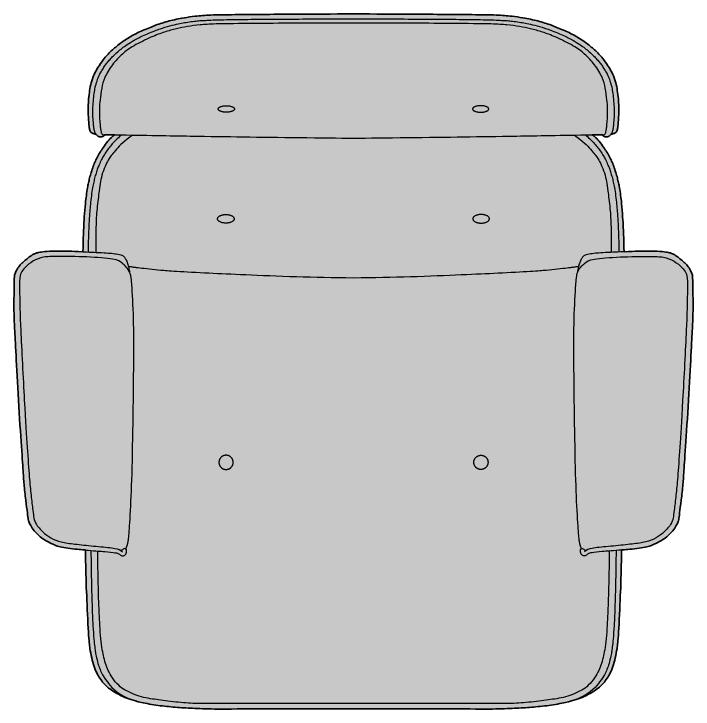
# Model space of a CAD drawing. Header units: millimetres. Extents: x 0 to 2629, y -1781 to 800.
# Drawn here: x 1594 to 2344, y -1111 to -344 of the extents above; entities that cross this region are included whole.
import ezdxf

# ---------------------------------------------------------------- set-up
doc = ezdxf.new("R2010")
doc.units = ezdxf.units.MM
doc.layers.add('Blocks', color=7, linetype='Continuous')
doc.layers.add('Blocks$Fill', color=7, linetype='Continuous', true_color=0xffffff)
doc.layers.add('Blocks$Inner', color=7, linetype='Continuous', lineweight=25, true_color=0x007f00)
doc.layers.add('Blocks$Outline', color=7, linetype='Continuous', lineweight=35, true_color=0xff3f3f)

# ---------------------------------------------------------------- blocks, each defined once
blk = doc.blocks.new('Eames Lounge Chair Top')
at = {"layer": 'Blocks$Fill', "extrusion": (0, 0, -1)}
blk.add_hatch(color=256, dxfattribs=at).paths.add_polyline_path([(295.72, 169.44), (307.53, 170.46), (312.48, 171.06), (317.43, 171.79), (319.74, 172.19), (321.82, 172.58), (323.61, 172.97), (325.15, 173.35), (325.84, 173.54), (326.49, 173.73), (327.69, 174.12), (328.81, 174.52), (329.91, 174.96), (331.05, 175.46), (332.29, 176.03), (335.14, 177.44), (336.68, 178.24), (338.22, 179.08), (339.72, 179.95), (341.19, 180.85), (341.92, 181.33), (342.65, 181.82), (343.37, 182.33), (344.1, 182.86), (344.82, 183.41), (345.55, 183.99), (346.27, 184.6), (346.99, 185.22), (347.71, 185.86), (348.41, 186.51), (349.11, 187.19), (349.79, 187.87), (350.45, 188.57), (351.1, 189.27), (351.73, 189.98), (352.34, 190.7), (352.92, 191.42), (353.47, 192.13), (354, 192.85), (354.49, 193.55), (354.95, 194.25), (355.37, 194.93), (355.77, 195.6), (356.13, 196.25), (356.47, 196.88), (356.77, 197.49), (357.32, 198.64), (357.55, 199.17), (357.77, 199.68), (357.96, 200.18), (358.14, 200.68), (358.31, 201.19), (358.46, 201.72), (358.6, 202.28), (358.73, 202.89), (358.86, 203.55), (358.98, 204.27), (359.23, 205.93), (361.52, 224.53), (363.45, 241.73), (370.4, 348.26), (374.45, 428.31), (374.6, 436.64), (374.27, 464.59), (374.17, 469.03), (374.09, 470.52), (374.04, 471.13), (373.98, 471.68), (373.94, 471.94), (373.91, 472.19), (373.86, 472.42), (373.82, 472.65), (373.76, 472.87), (373.71, 473.09), (373.65, 473.31), (373.58, 473.52), (373.51, 473.73), (373.44, 473.95), (373.27, 474.4), (373.07, 474.87), (372.85, 475.38), (372.33, 476.54), (371.7, 477.83), (371.36, 478.49), (370.99, 479.17), (370.6, 479.83), (370.19, 480.48), (369.77, 481.11), (369.34, 481.71), (368.91, 482.28), (368.47, 482.83), (368.04, 483.34), (367.61, 483.82), (366.82, 484.69), (366.12, 485.41), (365.5, 486.03), (364.93, 486.56), (364.4, 487.05), (362.25, 488.9), (360.96, 489.99), (359.25, 491.37), (358.16, 492.21), (356.95, 493.11), (355.68, 494), (355.04, 494.43), (354.41, 494.83), (353.78, 495.2), (353.17, 495.54), (352.57, 495.85), (351.98, 496.14), (351.4, 496.39), (350.83, 496.62), (350.26, 496.83), (349.69, 497.01), (349.13, 497.18), (348.56, 497.32), (347.97, 497.45), (347.35, 497.57), (346.01, 497.79), (344.45, 498.02), (340.42, 498.53), (337.9, 498.76), (335.01, 498.95), (331.76, 499.07), (321.16, 499.13), (313.34, 499.01), (298.44, 498.4), (298.06, 514.23), (297.66, 524.73), (296.94, 537.06), (295.77, 551.16), (295.24, 556.23), (294.71, 560.45), (293.47, 568.75), (292.91, 571.8), (292.36, 574.38), (291.08, 579.92), (290.3, 582.82), (289.38, 585.93), (288.29, 589.38), (287.71, 591.11), (287.12, 592.77), (286.52, 594.3), (285.93, 595.72), (284.75, 598.39), (283.54, 601.03), (282.88, 602.38), (282.16, 603.78), (281.36, 605.21), (280.49, 606.68), (278.67, 609.57), (276.84, 612.33), (273.6, 616.92), (272.33, 618.62), (271.67, 619.46), (271, 620.28), (270.33, 621.06), (269.66, 621.8), (269.32, 622.15), (268.99, 622.48), (268.31, 623.13), (265.34, 625.75), (263.54, 627.4), (274.6, 627.19), (275.13, 626.64), (275.35, 626.42), (275.46, 626.32), (275.56, 626.22), (275.66, 626.14), (275.71, 626.09), (275.77, 626.05), (275.82, 626.02), (275.87, 625.98), (275.92, 625.94), (275.97, 625.91), (276.03, 625.87), (276.08, 625.84), (276.14, 625.81), (276.2, 625.78), (276.26, 625.75), (276.32, 625.72), (276.38, 625.69), (276.44, 625.66), (276.51, 625.63), (276.58, 625.61), (276.72, 625.55), (276.87, 625.51), (277.02, 625.46), (277.18, 625.42), (277.34, 625.38), (277.51, 625.34), (277.68, 625.31), (277.85, 625.28), (278.03, 625.25), (278.2, 625.23), (278.38, 625.21), (278.55, 625.19), (278.73, 625.18), (278.9, 625.17), (279.07, 625.17), (279.24, 625.17), (279.4, 625.18), (279.56, 625.19), (279.72, 625.21), (279.88, 625.22), (280.03, 625.25), (280.18, 625.27), (280.33, 625.3), (280.48, 625.33), (280.62, 625.37), (280.76, 625.4), (280.9, 625.44), (281.18, 625.53), (281.46, 625.63), (281.59, 625.68), (281.73, 625.73), (281.8, 625.76), (281.86, 625.79), (281.93, 625.82), (282, 625.85), (282.07, 625.89), (282.14, 625.93), (282.21, 625.97), (282.28, 626.01), (282.35, 626.06), (282.42, 626.11), (282.49, 626.17), (282.57, 626.23), (282.64, 626.29), (282.72, 626.36), (282.79, 626.43), (282.87, 626.51), (282.95, 626.59), (283.03, 626.68), (283.11, 626.77), (283.19, 626.87), (283.28, 626.97), (283.36, 627.08), (283.54, 627.32), (283.73, 627.59), (283.92, 627.89), (286.11, 628.49), (286.95, 628.74), (287.32, 628.85), (287.65, 628.96), (287.95, 629.07), (288.23, 629.18), (288.48, 629.28), (288.59, 629.33), (288.7, 629.39), (288.8, 629.44), (288.9, 629.49), (289, 629.54), (289.08, 629.59), (289.17, 629.64), (289.24, 629.7), (289.32, 629.75), (289.39, 629.8), (289.45, 629.85), (289.51, 629.9), (289.57, 629.96), (289.62, 630.01), (289.67, 630.06), (289.72, 630.12), (289.76, 630.17), (289.81, 630.23), (289.85, 630.29), (289.89, 630.34), (289.97, 630.46), (290.13, 630.72), (290.46, 631.3), (290.55, 631.45), (290.62, 631.6), (290.69, 631.74), (290.73, 631.81), (290.76, 631.88), (290.79, 631.95), (290.81, 632.02), (290.84, 632.09), (290.86, 632.16), (290.88, 632.23), (290.9, 632.31), (290.92, 632.39), (290.94, 632.48), (290.99, 632.68), (291.14, 633.53), (291.47, 635.54), (291.67, 637.03), (291.88, 638.89), (292.09, 641.14), (292.28, 643.76), (292.44, 646.69), (292.55, 649.88), (292.61, 653.28), (292.6, 656.76), (292.54, 660.21), (292.4, 663.49), (292.21, 666.51), (291.96, 669.27), (291.37, 674.19), (290.73, 678.54), (290.36, 680.62), (289.93, 682.71), (289.41, 684.84), (289.12, 685.93), (288.79, 687.04), (288.44, 688.15), (288.06, 689.29), (287.64, 690.44), (287.18, 691.6), (286.68, 692.78), (286.15, 693.98), (285.58, 695.18), (284.97, 696.39), (284.34, 697.6), (283.67, 698.82), (282.98, 700.03), (282.25, 701.24), (280.75, 703.62), (279.21, 705.91), (277.69, 708.03), (276.27, 709.92), (274.97, 711.54), (273.79, 712.93), (271.61, 715.33), (269.47, 717.64), (268.37, 718.77), (267.23, 719.89), (266.05, 720.99), (262.34, 724.2), (259.81, 726.32), (258.52, 727.36), (257.19, 728.37), (255.83, 729.36), (251.57, 732.21), (247.22, 734.99), (245.71, 735.89), (244.17, 736.76), (239.38, 739.26), (236.12, 740.91), (234.42, 741.71), (232.64, 742.5), (230.76, 743.26), (225.07, 745.45), (220.06, 747.58), (218.39, 748.25), (216.64, 748.89), (214.81, 749.51), (207.19, 751.87), (203.33, 752.95), (199.4, 753.9), (191.34, 755.63), (186.6, 756.5), (180.89, 757.36), (175.21, 758.1), (170.55, 758.6), (166.46, 758.94), (162.22, 759.22), (157.31, 759.45), (0, 760.73), (-141.38, 759.78), (-157.31, 759.45), (-162.22, 759.22), (-166.46, 758.94), (-170.55, 758.6), (-175.21, 758.1), (-180.89, 757.36), (-186.6, 756.5), (-191.34, 755.63), (-199.4, 753.9), (-203.33, 752.95), (-207.19, 751.87), (-214.81, 749.51), (-216.64, 748.89), (-218.39, 748.25), (-220.06, 747.58), (-225.07, 745.45), (-230.76, 743.26), (-232.64, 742.5), (-234.42, 741.71), (-236.12, 740.91), (-242.59, 737.6), (-244.17, 736.76), (-245.71, 735.89), (-247.22, 734.99), (-251.57, 732.21), (-255.83, 729.36), (-257.19, 728.37), (-258.52, 727.36), (-259.81, 726.32), (-264.83, 722.07), (-266.05, 720.99), (-267.23, 719.89), (-268.37, 718.77), (-269.47, 717.64), (-271.61, 715.33), (-273.79, 712.93), (-274.97, 711.54), (-276.27, 709.92), (-277.69, 708.03), (-279.21, 705.91), (-280.75, 703.62), (-282.25, 701.24), (-282.98, 700.03), (-283.67, 698.82), (-284.34, 697.6), (-284.97, 696.39), (-285.58, 695.18), (-286.15, 693.98), (-286.68, 692.78), (-287.18, 691.6), (-287.64, 690.44), (-288.06, 689.29), (-288.44, 688.15), (-288.79, 687.04), (-289.12, 685.93), (-289.41, 684.84), (-289.93, 682.71), (-290.36, 680.62), (-290.73, 678.54), (-291.37, 674.19), (-291.96, 669.27), (-292.21, 666.51), (-292.4, 663.49), (-292.54, 660.21), (-292.6, 656.76), (-292.61, 653.28), (-292.55, 649.88), (-292.44, 646.69), (-292.28, 643.76), (-292.09, 641.14), (-291.88, 638.89), (-291.67, 637.03), (-291.47, 635.54), (-291.14, 633.53), (-290.99, 632.68), (-290.94, 632.48), (-290.92, 632.39), (-290.9, 632.31), (-290.88, 632.23), (-290.86, 632.16), (-290.84, 632.09), (-290.81, 632.02), (-290.79, 631.95), (-290.76, 631.88), (-290.73, 631.81), (-290.69, 631.74), (-290.62, 631.6), (-290.55, 631.45), (-290.46, 631.3), (-290.13, 630.72), (-289.97, 630.46), (-289.89, 630.34), (-289.85, 630.29), (-289.81, 630.23), (-289.76, 630.17), (-289.72, 630.12), (-289.67, 630.06), (-289.62, 630.01), (-289.57, 629.96), (-289.51, 629.9), (-289.45, 629.85), (-289.39, 629.8), (-289.32, 629.75), (-289.24, 629.7), (-289.17, 629.64), (-289.08, 629.59), (-289, 629.54), (-288.9, 629.49), (-288.8, 629.44), (-288.7, 629.39), (-288.59, 629.33), (-288.48, 629.28), (-288.23, 629.18), (-287.95, 629.07), (-287.65, 628.96), (-287.32, 628.85), (-286.95, 628.74), (-283.92, 627.89), (-283.73, 627.59), (-283.54, 627.32), (-283.36, 627.08), (-283.28, 626.97), (-283.19, 626.87), (-283.11, 626.77), (-283.03, 626.68), (-282.95, 626.59), (-282.87, 626.51), (-282.79, 626.43), (-282.72, 626.36), (-282.64, 626.29), (-282.57, 626.23), (-282.49, 626.17), (-282.42, 626.11), (-282.35, 626.06), (-282.28, 626.01), (-282.21, 625.97), (-282.14, 625.93), (-282.07, 625.89), (-282, 625.85), (-281.93, 625.82), (-281.86, 625.79), (-281.8, 625.76), (-281.73, 625.73), (-281.59, 625.68), (-281.46, 625.63), (-281.18, 625.53), (-280.9, 625.44), (-280.76, 625.4), (-280.62, 625.37), (-280.48, 625.33), (-280.33, 625.3), (-280.18, 625.27), (-280.03, 625.25), (-279.88, 625.22), (-279.72, 625.21), (-279.56, 625.19), (-279.4, 625.18), (-279.24, 625.17), (-279.07, 625.17), (-278.9, 625.17), (-278.73, 625.18), (-278.55, 625.19), (-278.38, 625.21), (-278.2, 625.23), (-278.03, 625.25), (-277.85, 625.28), (-277.68, 625.31), (-277.51, 625.34), (-277.34, 625.38), (-277.18, 625.42), (-277.02, 625.46), (-276.87, 625.51), (-276.72, 625.55), (-276.58, 625.61), (-276.51, 625.63), (-276.44, 625.66), (-276.38, 625.69), (-276.32, 625.72), (-276.26, 625.75), (-276.2, 625.78), (-276.14, 625.81), (-276.08, 625.84), (-276.03, 625.87), (-275.97, 625.91), (-275.92, 625.94), (-275.87, 625.98), (-275.82, 626.02), (-275.77, 626.05), (-275.71, 626.09), (-275.66, 626.14), (-275.56, 626.22), (-275.46, 626.32), (-275.35, 626.42), (-275.13, 626.64), (-274.6, 627.19), (-263.54, 627.4), (-265.34, 625.75), (-268.31, 623.13), (-268.99, 622.48), (-269.32, 622.15), (-269.66, 621.8), (-270.33, 621.06), (-271, 620.28), (-271.67, 619.46), (-272.33, 618.62), (-273.6, 616.92), (-276.84, 612.33), (-278.67, 609.57), (-280.49, 606.68), (-281.36, 605.21), (-282.16, 603.78), (-282.88, 602.38), (-283.54, 601.03), (-284.75, 598.39), (-285.93, 595.72), (-286.52, 594.3), (-287.12, 592.77), (-287.71, 591.11), (-288.29, 589.38), (-289.38, 585.93), (-290.3, 582.82), (-291.08, 579.92), (-292.36, 574.38), (-292.91, 571.8), (-293.47, 568.75), (-294.71, 560.45), (-295.24, 556.23), (-295.77, 551.16), (-296.94, 537.06), (-297.66, 524.73), (-298.44, 498.4), (-313.34, 499.01), (-321.16, 499.13), (-331.76, 499.07), (-335.01, 498.95), (-337.9, 498.76), (-340.42, 498.53), (-344.45, 498.02), (-346.01, 497.79), (-347.35, 497.57), (-347.97, 497.45), (-348.56, 497.32), (-349.13, 497.18), (-349.69, 497.01), (-350.26, 496.83), (-350.83, 496.62), (-351.4, 496.39), (-351.98, 496.14), (-352.57, 495.85), (-353.17, 495.54), (-353.78, 495.2), (-354.41, 494.83), (-355.04, 494.43), (-355.68, 494), (-356.95, 493.11), (-358.16, 492.21), (-359.25, 491.37), (-360.96, 489.99), (-362.25, 488.9), (-364.4, 487.05), (-364.93, 486.56), (-365.5, 486.03), (-366.12, 485.41), (-366.82, 484.69), (-367.61, 483.82), (-368.04, 483.34), (-368.47, 482.83), (-368.91, 482.28), (-369.34, 481.71), (-369.77, 481.11), (-370.19, 480.48), (-370.6, 479.83), (-370.99, 479.17), (-371.36, 478.49), (-371.7, 477.83), (-372.33, 476.54), (-372.85, 475.38), (-373.07, 474.87), (-373.27, 474.4), (-373.44, 473.95), (-373.51, 473.73), (-373.58, 473.52), (-373.65, 473.31), (-373.71, 473.09), (-373.76, 472.87), (-373.82, 472.65), (-373.86, 472.42), (-373.91, 472.19), (-373.94, 471.94), (-373.98, 471.68), (-374.04, 471.13), (-374.09, 470.52), (-374.17, 469.03), (-374.51, 450.36), (-374.6, 436.64), (-374.45, 428.31), (-370.4, 348.26), (-363.45, 241.73), (-359.79, 210.41), (-359.23, 205.93), (-358.98, 204.27), (-358.86, 203.55), (-358.73, 202.89), (-358.6, 202.28), (-358.46, 201.72), (-358.31, 201.19), (-358.14, 200.68), (-357.96, 200.18), (-357.77, 199.68), (-357.55, 199.17), (-357.32, 198.64), (-356.77, 197.49), (-356.47, 196.88), (-356.13, 196.25), (-355.77, 195.6), (-355.37, 194.93), (-354.95, 194.25), (-354.49, 193.55), (-354, 192.85), (-353.47, 192.13), (-352.92, 191.42), (-352.34, 190.7), (-351.73, 189.98), (-351.1, 189.27), (-350.45, 188.57), (-349.79, 187.87), (-349.11, 187.19), (-348.41, 186.51), (-347.71, 185.86), (-346.99, 185.22), (-346.27, 184.6), (-345.55, 183.99), (-344.82, 183.41), (-344.1, 182.86), (-343.37, 182.33), (-342.65, 181.82), (-341.92, 181.33), (-341.19, 180.85), (-339.72, 179.95), (-338.22, 179.08), (-336.68, 178.24), (-335.14, 177.44), (-332.29, 176.03), (-331.05, 175.46), (-329.91, 174.96), (-328.81, 174.52), (-327.69, 174.12), (-326.49, 173.73), (-325.84, 173.54), (-325.15, 173.35), (-323.61, 172.97), (-321.82, 172.58), (-319.74, 172.19), (-317.43, 171.79), (-312.48, 171.06), (-307.53, 170.46), (-295.72, 169.44), (-294.36, 118.98), (-291.97, 72.28), (-291.56, 67.33), (-291.16, 63.66), (-290.76, 60.72), (-290.32, 58.02), (-289.86, 55.43), (-289.35, 52.92), (-288.8, 50.45), (-288.19, 47.98), (-287.54, 45.53), (-286.84, 43.14), (-286.1, 40.83), (-285.33, 38.63), (-284.93, 37.58), (-284.52, 36.55), (-284.1, 35.56), (-283.67, 34.59), (-283.22, 33.65), (-282.76, 32.74), (-282.29, 31.86), (-281.8, 31), (-281.3, 30.17), (-280.8, 29.37), (-279.8, 27.83), (-277.82, 25.01), (-276.85, 23.71), (-276.36, 23.08), (-275.85, 22.48), (-275.34, 21.89), (-274.81, 21.32), (-274.26, 20.76), (-273.7, 20.22), (-273.12, 19.68), (-272.53, 19.16), (-270.1, 17.13), (-268.86, 16.12), (-267.51, 15.08), (-266.77, 14.54), (-265.97, 13.98), (-265.08, 13.41), (-264.11, 12.8), (-263.04, 12.17), (-261.89, 11.52), (-259.43, 10.21), (-256.89, 8.94), (-254.43, 7.79), (-253.27, 7.29), (-252.16, 6.83), (-250.03, 6.01), (-247.91, 5.26), (-245.68, 4.52), (-240.5, 2.92), (-237.37, 2.06), (-233.78, 1.19), (-229.69, 0.32), (-225.19, -0.53), (-220.45, -1.33), (-215.61, -2.05), (-210.79, -2.67), (-206.02, -3.2), (-196.6, -4.05), (-177.48, -5.26), (-166.57, -5.74), (-153.24, -6.02), (153.24, -6.02), (166.57, -5.74), (177.48, -5.26), (196.6, -4.05), (206.02, -3.2), (210.79, -2.67), (215.61, -2.05), (220.45, -1.33), (225.19, -0.53), (229.69, 0.32), (233.78, 1.19), (237.37, 2.06), (240.5, 2.92), (245.68, 4.52), (247.91, 5.26), (250.03, 6.01), (252.16, 6.83), (253.27, 7.29), (254.43, 7.79), (256.89, 8.94), (259.43, 10.21), (261.89, 11.52), (263.04, 12.17), (264.11, 12.8), (265.08, 13.41), (265.97, 13.98), (266.77, 14.54), (267.51, 15.08), (268.86, 16.12), (270.1, 17.13), (272.53, 19.16), (273.12, 19.68), (273.7, 20.22), (274.26, 20.76), (274.81, 21.32), (275.34, 21.89), (275.85, 22.48), (276.36, 23.08), (276.85, 23.71), (277.82, 25.01), (279.8, 27.83), (280.8, 29.37), (281.3, 30.17), (281.8, 31), (282.29, 31.86), (282.76, 32.74), (283.22, 33.65), (283.67, 34.59), (284.1, 35.56), (284.52, 36.55), (284.93, 37.58), (285.33, 38.63), (286.1, 40.83), (286.84, 43.14), (287.54, 45.53), (288.19, 47.98), (288.8, 50.45), (289.35, 52.92), (289.86, 55.43), (290.32, 58.02), (290.76, 60.72), (291.16, 63.66), (291.56, 67.33), (291.97, 72.28), (294.36, 118.98)], flags=0)
at = {"layer": 'Blocks$Inner'}
for points in [[(-140.63, 258.21), (-140.36, 258.21), (-140.09, 258.23), (-139.82, 258.25), (-139.55, 258.28), (-139.28, 258.32), (-139.01, 258.37), (-138.75, 258.43), (-138.48, 258.5), (-138.22, 258.57), (-137.96, 258.66), (-137.71, 258.76), (-137.46, 258.86), (-137.21, 258.97), (-136.97, 259.09), (-136.73, 259.22), (-136.49, 259.36), (-136.26, 259.51), (-136.04, 259.66), (-135.82, 259.82), (-135.6, 259.99), (-135.4, 260.17), (-135.2, 260.35), (-135, 260.54), (-134.81, 260.74), (-134.63, 260.94), (-134.46, 261.15), (-134.29, 261.37), (-134.13, 261.59), (-133.98, 261.82), (-133.84, 262.05), (-133.7, 262.28), (-133.58, 262.52), (-133.46, 262.77), (-133.35, 263.02), (-133.25, 263.27), (-133.16, 263.53), (-133.07, 263.79), (-133, 264.05), (-132.93, 264.31), (-132.88, 264.58), (-132.83, 264.85), (-132.8, 265.12), (-132.77, 265.39), (-132.75, 265.66), (-132.74, 265.93), (-132.74, 266.2), (-132.75, 266.48), (-132.77, 266.75), (-132.8, 267.02), (-132.84, 267.29), (-132.88, 267.56), (-132.94, 267.82), (-133.01, 268.09), (-133.08, 268.35), (-133.17, 268.61), (-133.26, 268.86), (-133.36, 269.12), (-133.47, 269.36), (-133.59, 269.61), (-133.72, 269.85), (-133.86, 270.08), (-134, 270.32), (-134.15, 270.54), (-134.31, 270.76), (-134.48, 270.98), (-134.65, 271.19), (-134.83, 271.39), (-135.02, 271.58), (-135.22, 271.77), (-135.42, 271.96), (-135.63, 272.13), (-135.84, 272.3), (-136.06, 272.46), (-136.29, 272.61), (-136.52, 272.76), (-136.75, 272.9), (-136.99, 273.03), (-137.24, 273.15), (-137.48, 273.26), (-137.74, 273.36), (-137.99, 273.46), (-138.25, 273.54), (-138.51, 273.62), (-138.78, 273.68), (-139.04, 273.74), (-139.31, 273.79), (-139.58, 273.83), (-139.85, 273.86), (-140.12, 273.88), (-140.39, 273.89), (-140.66, 273.89), (-140.94, 273.89), (-141.21, 273.87), (-141.48, 273.84), (-141.75, 273.81), (-142.02, 273.76), (-142.28, 273.71), (-142.55, 273.64), (-142.81, 273.57), (-143.07, 273.49), (-143.33, 273.4), (-143.58, 273.3), (-143.83, 273.19), (-144.08, 273.07), (-144.32, 272.95), (-144.55, 272.81), (-144.79, 272.67), (-145.01, 272.52), (-145.24, 272.36), (-145.45, 272.2), (-145.66, 272.03), (-145.87, 271.85), (-146.06, 271.66), (-146.26, 271.47), (-146.44, 271.27), (-146.62, 271.06), (-146.79, 270.85), (-146.95, 270.63), (-147.11, 270.4), (-147.25, 270.18), (-147.39, 269.94), (-147.52, 269.7), (-147.65, 269.46), (-147.76, 269.21), (-147.86, 268.96), (-147.96, 268.71), (-148.05, 268.45), (-148.13, 268.19), (-148.2, 267.93), (-148.26, 267.66), (-148.31, 267.39), (-148.35, 267.12), (-148.38, 266.85), (-148.41, 266.58), (-148.42, 266.31), (-148.42, 266.04), (-148.42, 265.77), (-148.4, 265.49), (-148.38, 265.22), (-148.35, 264.95), (-148.3, 264.68), (-148.25, 264.42), (-148.19, 264.15), (-148.12, 263.89), (-148.04, 263.63), (-147.95, 263.37), (-147.85, 263.12), (-147.75, 262.87), (-147.63, 262.62), (-147.51, 262.38), (-147.38, 262.14), (-147.24, 261.91), (-147.09, 261.68), (-146.93, 261.45), (-146.77, 261.24), (-146.6, 261.02), (-146.42, 260.82), (-146.24, 260.62), (-146.04, 260.43), (-145.84, 260.24), (-145.64, 260.06), (-145.43, 259.89), (-145.21, 259.72), (-144.99, 259.57), (-144.76, 259.42), (-144.53, 259.28), (-144.29, 259.14), (-144.05, 259.02), (-143.8, 258.9), (-143.55, 258.8), (-143.3, 258.7), (-143.04, 258.61), (-142.78, 258.53), (-142.52, 258.45), (-142.26, 258.39), (-141.99, 258.34), (-141.72, 258.29), (-141.45, 258.26), (-141.18, 258.23), (-140.91, 258.22)], [(140.63, 258.21), (140.36, 258.21), (140.09, 258.23), (139.82, 258.25), (139.55, 258.28), (139.28, 258.32), (139.01, 258.37), (138.75, 258.43), (138.48, 258.5), (138.22, 258.57), (137.96, 258.66), (137.71, 258.76), (137.46, 258.86), (137.21, 258.97), (136.97, 259.09), (136.73, 259.22), (136.49, 259.36), (136.26, 259.51), (136.04, 259.66), (135.82, 259.82), (135.6, 259.99), (135.4, 260.17), (135.2, 260.35), (135, 260.54), (134.81, 260.74), (134.63, 260.94), (134.46, 261.15), (134.29, 261.37), (134.13, 261.59), (133.98, 261.82), (133.84, 262.05), (133.7, 262.28), (133.58, 262.52), (133.46, 262.77), (133.35, 263.02), (133.25, 263.27), (133.16, 263.53), (133.07, 263.79), (133, 264.05), (132.93, 264.31), (132.88, 264.58), (132.83, 264.85), (132.8, 265.12), (132.77, 265.39), (132.75, 265.66), (132.74, 265.93), (132.74, 266.2), (132.75, 266.48), (132.77, 266.75), (132.8, 267.02), (132.84, 267.29), (132.88, 267.56), (132.94, 267.82), (133.01, 268.09), (133.08, 268.35), (133.17, 268.61), (133.26, 268.86), (133.36, 269.12), (133.47, 269.36), (133.59, 269.61), (133.72, 269.85), (133.86, 270.08), (134, 270.32), (134.15, 270.54), (134.31, 270.76), (134.48, 270.98), (134.65, 271.19), (134.83, 271.39), (135.02, 271.58), (135.22, 271.77), (135.42, 271.96), (135.63, 272.13), (135.84, 272.3), (136.06, 272.46), (136.29, 272.61), (136.52, 272.76), (136.75, 272.9), (136.99, 273.03), (137.24, 273.15), (137.48, 273.26), (137.74, 273.36), (137.99, 273.46), (138.25, 273.54), (138.51, 273.62), (138.78, 273.68), (139.04, 273.74), (139.31, 273.79), (139.58, 273.83), (139.85, 273.86), (140.12, 273.88), (140.39, 273.89), (140.66, 273.89), (140.94, 273.89), (141.21, 273.87), (141.48, 273.84), (141.75, 273.81), (142.02, 273.76), (142.28, 273.71), (142.55, 273.64), (142.81, 273.57), (143.07, 273.49), (143.33, 273.4), (143.58, 273.3), (143.83, 273.19), (144.08, 273.07), (144.32, 272.95), (144.55, 272.81), (144.79, 272.67), (145.01, 272.52), (145.24, 272.36), (145.45, 272.2), (145.66, 272.03), (145.87, 271.85), (146.06, 271.66), (146.26, 271.47), (146.44, 271.27), (146.62, 271.06), (146.79, 270.85), (146.95, 270.63), (147.11, 270.4), (147.25, 270.18), (147.39, 269.94), (147.52, 269.7), (147.65, 269.46), (147.76, 269.21), (147.86, 268.96), (147.96, 268.71), (148.05, 268.45), (148.13, 268.19), (148.2, 267.93), (148.26, 267.66), (148.31, 267.39), (148.35, 267.12), (148.38, 266.85), (148.41, 266.58), (148.42, 266.31), (148.42, 266.04), (148.42, 265.77), (148.4, 265.49), (148.38, 265.22), (148.35, 264.95), (148.3, 264.68), (148.25, 264.42), (148.19, 264.15), (148.12, 263.89), (148.04, 263.63), (147.95, 263.37), (147.85, 263.12), (147.75, 262.87), (147.63, 262.62), (147.51, 262.38), (147.38, 262.14), (147.24, 261.91), (147.09, 261.68), (146.93, 261.45), (146.77, 261.24), (146.6, 261.02), (146.42, 260.82), (146.24, 260.62), (146.04, 260.43), (145.84, 260.24), (145.64, 260.06), (145.43, 259.89), (145.21, 259.72), (144.99, 259.57), (144.76, 259.42), (144.53, 259.28), (144.29, 259.14), (144.05, 259.02), (143.8, 258.9), (143.55, 258.8), (143.3, 258.7), (143.04, 258.61), (142.78, 258.53), (142.52, 258.45), (142.26, 258.39), (141.99, 258.34), (141.72, 258.29), (141.45, 258.26), (141.18, 258.23), (140.91, 258.22)]]:
    blk.add_lwpolyline(points, close=True, dxfattribs=at)
for points, knots in [([(-283.92, 627.89), (-284.71, 629.16), (-285.59, 630.91), (-286.41, 634.49), (-286.76, 638.52), (-287.62, 646.89), (-287.59, 655.3), (-287.11, 664.62), (-286.04, 672.89), (-284.94, 680.35), (-284.43, 682.19), (-281.52, 691.04), (-279.1, 695.9), (-276.81, 699.79), (-273.7, 704.24), (-271.21, 707.64), (-267.68, 711.49), (-263.87, 715.65), (-258.89, 719.94), (-254.11, 724), (-248.6, 727.61), (-239.09, 733.49), (-234.68, 735.55), (-227.62, 738.84), (-218.43, 742.57), (-214.14, 744.05), (-202.01, 747.81), (-192.75, 749.81), (-186.54, 751.15), (-178.78, 752.21), (-172.21, 753.11), (-166.68, 753.54), (-160.26, 753.74), (-150.49, 754.28), (-114.65, 754.78), (-90.11, 754.92), (-49.32, 755.17), (-30.46, 755.36), (0, 755.36), (30.46, 755.36), (49.32, 755.17), (90.11, 754.92), (114.65, 754.78), (150.49, 754.28), (160.26, 753.74), (166.68, 753.54), (172.21, 753.11), (178.78, 752.21), (186.54, 751.15), (192.75, 749.81), (202.01, 747.81), (214.14, 744.05), (218.43, 742.57), (227.62, 738.84), (234.68, 735.55), (239.09, 733.49), (248.6, 727.61), (254.11, 724), (258.89, 719.94), (263.87, 715.65), (267.68, 711.49), (271.21, 707.64), (273.7, 704.24), (276.81, 699.79), (279.1, 695.9), (281.52, 691.04), (284.43, 682.19), (284.94, 680.35), (286.04, 672.89), (287.11, 664.62), (287.59, 655.3), (287.62, 646.89), (286.76, 638.52), (286.41, 634.49), (285.59, 630.91), (284.71, 629.16), (283.92, 627.89)], [-0.3936778, -0.3936778, -0.3936778, -0.3936778, -0.3827423, -0.3718068, -0.3608713, -0.3499358, -0.3390003, -0.3280648, -0.3171294, -0.3061939, -0.2952584, -0.2843229, -0.2733874, -0.2624519, -0.2515164, -0.2405809, -0.2296454, -0.2187099, -0.2077744, -0.1968389, -0.1859034, -0.1749679, -0.1640324, -0.1530969, -0.1421614, -0.1312259, -0.1202904, -0.1093549, -0.0984195, -0.087484, -0.0765485, -0.065613, -0.0546775, -0.043742, -0.0328065, -0.021871, -0.0109355, 0, 0, 0, 0.0109355, 0.021871, 0.0328065, 0.043742, 0.0546775, 0.065613, 0.0765485, 0.087484, 0.0984195, 0.1093549, 0.1202904, 0.1312259, 0.1421614, 0.1530969, 0.1640324, 0.1749679, 0.1859034, 0.1968389, 0.2077744, 0.2187099, 0.2296454, 0.2405809, 0.2515164, 0.2624519, 0.2733874, 0.2843229, 0.2952584, 0.3061939, 0.3171294, 0.3280648, 0.3390003, 0.3499358, 0.3608713, 0.3718068, 0.3827423, 0.3936778, 0.3936778, 0.3936778, 0.3936778]), ([(274.6, 627.19), (276.5, 627.19), (277.46, 627.93), (278.09, 629.01), (278.51, 630.29), (279.14, 633.89), (279.65, 638.53), (280.2, 646.82), (280.36, 657.5), (279.85, 664.4), (277.77, 679.78), (275.46, 689.73), (266.21, 705.34), (254.96, 716.87), (243.89, 725.22), (222.08, 735.87), (208.54, 740.82), (194.81, 744.59), (183.97, 746.86), (169.03, 748.82), (154.52, 749.69), (122.04, 750.11), (70.32, 750.51), (0, 750.51), (-70.32, 750.51), (-122.04, 750.11), (-154.52, 749.69), (-169.03, 748.82), (-183.97, 746.86), (-194.81, 744.59), (-208.54, 740.82), (-222.08, 735.87), (-243.89, 725.22), (-254.96, 716.87), (-266.21, 705.34), (-275.46, 689.73), (-277.77, 679.78), (-279.85, 664.4), (-280.36, 657.5), (-280.2, 646.82), (-279.65, 638.53), (-279.14, 633.89), (-278.51, 630.29), (-278.09, 629.01), (-277.46, 627.93), (-276.5, 627.19), (-274.6, 627.19)], [0, 0, 0, 0, 0.0184601, 0.0369202, 0.0553803, 0.0738405, 0.0923006, 0.1107607, 0.1292208, 0.1476809, 0.166141, 0.1846011, 0.2030612, 0.2215214, 0.2399815, 0.2584416, 0.2769017, 0.2953618, 0.3138219, 0.332282, 0.3507421, 0.3692023, 0.3876624, 0.3876624, 0.3876624, 0.4061225, 0.4245826, 0.4430427, 0.4615028, 0.4799629, 0.4984231, 0.5168832, 0.5353433, 0.5538034, 0.5722635, 0.5907236, 0.6091837, 0.6276438, 0.646104, 0.6645641, 0.6830242, 0.7014843, 0.7199444, 0.7384045, 0.7568646, 0.7753248, 0.7753248, 0.7753248, 0.7753248]), ([(-263.54, 627.4), (-229.1, 626.88), (-175.2, 625.9), (-123.77, 625.12), (-60.09, 624.39), (-15.33, 623.82), (0, 623.62), (15.33, 623.82), (60.09, 624.39), (123.77, 625.12), (175.2, 625.9), (229.1, 626.88), (263.54, 627.4)], [0, 0, 0, 0, 0.0705188, 0.1410376, 0.2115565, 0.2820753, 0.2820753, 0.2820753, 0.3525941, 0.4231129, 0.4936317, 0.5641505, 0.5641505, 0.5641505, 0.5641505]), ([(-248.32, 482.3), (-247.61, 482.18), (-244.63, 481.77), (-240.48, 481.21), (-237.16, 480.84), (-224.99, 479.5), (-212.84, 478.15), (-199.26, 477.01), (-158.86, 474.87), (-122.82, 473.37), (-62.86, 470.67), (-22.93, 470.03), (0, 469.78), (22.93, 470.03), (62.86, 470.67), (122.82, 473.37), (158.86, 474.87), (199.26, 477.01), (212.84, 478.15), (224.99, 479.5), (237.16, 480.84), (240.48, 481.21), (244.63, 481.77), (247.61, 482.18), (248.32, 482.3)], [0, 0, 0, 0, 0.0266235, 0.0532471, 0.0798706, 0.1064942, 0.1331177, 0.1597412, 0.1863648, 0.2129883, 0.2396119, 0.2662354, 0.2662354, 0.2662354, 0.292859, 0.3194825, 0.346106, 0.3727296, 0.3993531, 0.4259767, 0.4526002, 0.4792237, 0.5058473, 0.5324708, 0.5324708, 0.5324708, 0.5324708]), ([(-295.72, 169.44), (-294.64, 169.36), (-293.63, 169.28), (-292.76, 169.24), (-284, 168.24), (-273.71, 167.86), (-261.61, 166.38), (-258.75, 165.12), (-257.81, 164.32), (-256.37, 163.12), (-254.6, 162.83), (-252.82, 163.36), (-251.69, 163.94), (-250.88, 165.59), (-250.15, 168.13), (-250.63, 169.76), (-251.27, 170.82), (-253.32, 171.47), (-254.86, 169.47), (-255.54, 168.97), (-256.98, 168.95), (-257.46, 169.28)], [-0.05795226, -0.05795226, -0.05795226, -0.05795226, -0.05363797, -0.05363797, -0.05363797, -0.04876226, -0.04388604, -0.03900981, -0.03413359, -0.02925736, -0.02438113, -0.01950491, -0.01462868, -0.00975245, -0.00487623, 0, 0, 0, 0.00268642, 0.00537284, 0.00805925, 0.00805925, 0.00805925, 0.00805925]), ([(295.72, 169.44), (294.64, 169.36), (293.63, 169.28), (292.76, 169.24), (284, 168.24), (273.71, 167.86), (261.61, 166.38), (258.75, 165.12), (257.81, 164.32), (256.37, 163.12), (254.6, 162.83), (252.82, 163.36), (251.69, 163.94), (250.88, 165.59), (250.15, 168.13), (250.63, 169.76), (251.27, 170.82), (253.32, 171.47), (254.86, 169.47), (255.54, 168.97), (256.98, 168.95), (257.46, 169.28)], [-0.05795226, -0.05795226, -0.05795226, -0.05795226, -0.05363797, -0.05363797, -0.05363797, -0.04876226, -0.04388604, -0.03900981, -0.03413359, -0.02925736, -0.02438113, -0.01950491, -0.01462868, -0.00975245, -0.00487623, 0, 0, 0, 0.00268642, 0.00537284, 0.00805925, 0.00805925, 0.00805925, 0.00805925]), ([(282.11, 168.24), (282.11, 160.66), (281.43, 120.8), (280.62, 103.38), (279.79, 85.26), (278.93, 71.87), (277.02, 58.29), (275.66, 51.27), (272.8, 41.75), (269.96, 34.87), (264.96, 26.16), (256.94, 17.71), (250.71, 14.06), (240.94, 9.27), (231.8, 6.56), (221.57, 4.95), (213.11, 3.71), (201.85, 2.39), (190.43, 0.96), (179.25, 0.28), (170.65, 0), (154, 0), (97.95, 0), (0, 0), (-97.95, 0), (-154, 0), (-170.65, 0), (-179.25, 0.28), (-190.43, 0.96), (-201.85, 2.39), (-213.11, 3.71), (-221.57, 4.95), (-231.8, 6.56), (-240.94, 9.27), (-250.71, 14.06), (-256.94, 17.71), (-264.96, 26.16), (-269.96, 34.87), (-272.8, 41.75), (-275.66, 51.27), (-277.02, 58.29), (-278.93, 71.87), (-279.79, 85.26), (-280.62, 103.38), (-281.43, 120.8), (-282.11, 160.66), (-282.11, 168.24)], [-0.4458832, -0.4458832, -0.4458832, -0.4458832, -0.4246507, -0.4034182, -0.3821856, -0.3609531, -0.3397206, -0.318488, -0.2972555, -0.276023, -0.2547904, -0.2335579, -0.2123253, -0.1910928, -0.1698603, -0.1486277, -0.1273952, -0.1061627, -0.0849301, -0.0636976, -0.0424651, -0.0212325, 0, 0, 0, 0.0212325, 0.0424651, 0.0636976, 0.0849301, 0.1061627, 0.1273952, 0.1486277, 0.1698603, 0.1910928, 0.2123253, 0.2335579, 0.2547904, 0.276023, 0.2972555, 0.318488, 0.3397206, 0.3609531, 0.3821856, 0.4034182, 0.4246507, 0.4458832, 0.4458832, 0.4458832, 0.4458832])]:
    blk.add_open_spline(points, degree=3, knots=knots, dxfattribs=at)
for points in [[(-140.3, 652.29), (-131.34, 652.29), (-131.34, 655.86), (-131.34, 659.44), (-140.3, 659.44), (-149.25, 659.44), (-149.25, 655.86), (-149.25, 652.29), (-140.3, 652.29)], [(140.3, 652.29), (131.34, 652.29), (131.34, 655.86), (131.34, 659.44), (140.3, 659.44), (149.25, 659.44), (149.25, 655.86), (149.25, 652.29), (140.3, 652.29)], [(-140.81, 530), (-131.64, 530), (-131.64, 534.72), (-131.64, 539.44), (-140.81, 539.44), (-149.98, 539.44), (-149.98, 534.72), (-149.98, 530), (-140.81, 530)], [(140.81, 530), (131.64, 530), (131.64, 534.72), (131.64, 539.44), (140.81, 539.44), (149.98, 539.44), (149.98, 534.72), (149.98, 530), (140.81, 530)]]:
    blk.add_rational_spline(points, [1, 0.707106781187, 1, 0.707106781187, 1, 0.707106781187, 1, 0.707106781187, 1], degree=2, knots=[0, 0, 0, 1.570796, 1.570796, 3.141593, 3.141593, 4.712389, 4.712389, 6.283185, 6.283185, 6.283185], dxfattribs=at)
for points in [[(-255.87, 627.28), (-256.89, 626.51), (-261.05, 622.54), (-265.22, 618.57), (-268.74, 614.25), (-272.26, 609.93), (-275.87, 603.97), (-277.89, 600.62), (-280.88, 593.79), (-282.29, 590.54), (-283.98, 585.08), (-285.66, 579.62), (-286.9, 573.7), (-288.15, 567.78), (-289.58, 557.45), (-290.54, 548.4), (-291.18, 541.31), (-291.92, 529.22), (-292.38, 517.81), (-292.65, 508.4), (-292.75, 502.75), (-292.75, 498.13)], [(-243.83, 627.09), (-252.33, 620.95), (-263.12, 610.28), (-270.02, 600.73), (-273.13, 594.93), (-276.98, 585.5), (-279.34, 575.26), (-280.32, 567.69), (-283.25, 545.57), (-284.28, 526.63), (-284.28, 509.44), (-284.28, 497.72)], [(243.83, 627.09), (252.33, 620.95), (263.12, 610.28), (270.02, 600.73), (273.13, 594.93), (276.98, 585.5), (279.34, 575.26), (280.32, 567.69), (283.25, 545.57), (284.28, 526.63), (284.28, 509.44), (284.28, 497.72)], [(255.87, 627.28), (256.89, 626.51), (261.05, 622.54), (265.22, 618.57), (268.74, 614.25), (272.26, 609.93), (275.87, 603.97), (277.89, 600.62), (280.88, 593.79), (282.29, 590.54), (283.98, 585.08), (285.66, 579.62), (286.9, 573.7), (288.15, 567.78), (289.58, 557.45), (290.54, 548.4), (291.18, 541.31), (291.92, 529.22), (292.38, 517.81), (292.65, 508.4), (292.75, 502.75), (292.75, 498.13)], [(-246.99, 475.39), (-248.72, 480.08), (-256.02, 486.84), (-261.15, 490.14), (-293.8, 493.14), (-329.21, 493.14), (-341.99, 493.14), (-354.23, 488.41), (-362.91, 480.74), (-366.87, 475.39), (-368.91, 469.18), (-367.97, 440.55), (-367.97, 425.67), (-362.75, 325.37), (-359.83, 280.82), (-357.66, 247.87), (-355.72, 230.03), (-353.69, 211.42), (-352.61, 204.75), (-351.26, 198.18), (-340.35, 186.67), (-331.9, 181.2), (-319.48, 177.25), (-303.94, 175.55), (-280.69, 173.1), (-260.7, 171.33), (-257.72, 169.53), (-254.69, 167.33)], [(-298.41, 498.4), (-288.5, 497.93), (-276.17, 497.32), (-268.84, 496.85), (-261.66, 496.09), (-254.48, 494.35), (-253.39, 493.36), (-251.19, 490.41), (-248.95, 485.4), (-247.9, 480.36), (-246.99, 475.39), (-246.14, 473.06), (-245.18, 468.51), (-242.64, 424.1), (-242.64, 380.62), (-243.8, 285.56), (-245.18, 232.74), (-247.53, 191.44), (-248.6, 178.2), (-250.48, 172.46), (-251.27, 170.82)], [(298.41, 498.4), (288.5, 497.93), (276.17, 497.32), (268.84, 496.85), (261.66, 496.09), (254.48, 494.35), (253.39, 493.36), (251.19, 490.41), (248.95, 485.4), (247.9, 480.36), (246.99, 475.39), (246.14, 473.06), (245.18, 468.51), (242.64, 424.1), (242.64, 380.62), (243.8, 285.56), (245.18, 232.74), (247.53, 191.44), (248.6, 178.2), (250.48, 172.46), (251.27, 170.82)], [(246.99, 475.39), (248.72, 480.08), (256.02, 486.84), (261.15, 490.14), (293.8, 493.14), (329.21, 493.14), (341.99, 493.14), (354.23, 488.41), (362.91, 480.74), (366.87, 475.39), (368.91, 469.18), (367.97, 440.55), (367.97, 425.67), (362.75, 325.37), (359.83, 280.82), (357.66, 247.87), (355.72, 230.03), (353.69, 211.42), (352.61, 204.75), (351.26, 198.18), (340.35, 186.67), (331.9, 181.2), (319.48, 177.25), (303.94, 175.55), (280.69, 173.1), (260.7, 171.33), (257.72, 169.53), (254.69, 167.33)], [(-289.7, 168.91), (-289.09, 128.18), (-288.18, 99.27), (-287.8, 90.96), (-286.74, 72.87), (-285.61, 63.83), (-285, 57.75), (-283.95, 52.9), (-281.99, 43.82), (-279.58, 37.72), (-277.16, 31.61), (-273.58, 26.65), (-262.98, 12.14), (-247.41, 5.1)], [(289.7, 168.91), (289.09, 128.18), (288.18, 99.27), (287.8, 90.96), (286.74, 72.87), (285.61, 63.83), (285, 57.75), (283.95, 52.9), (281.99, 43.82), (279.58, 37.72), (277.16, 31.61), (273.58, 26.65), (262.98, 12.14), (247.41, 5.1)]]:
    blk.add_open_spline(points, degree=3, dxfattribs=at)
at = {"layer": 'Blocks$Outline'}
blk.add_open_spline([(-295.72, 169.44), (-297.82, 169.59), (-303.81, 170.06), (-312.38, 170.94), (-322.66, 172.62), (-327.89, 174.08), (-331.88, 175.77), (-338.34, 179.03), (-344.07, 182.59), (-349.95, 187.75), (-354.86, 193.65), (-357.56, 198.96), (-358.8, 202.33), (-359.63, 209.06), (-361.44, 223.89), (-363.73, 242.58), (-364.38, 256.14), (-366.9, 290.57), (-370.64, 350.35), (-372.93, 397.57), (-374.25, 419.26), (-374.71, 437.77), (-374.52, 449.48), (-374.25, 466.46), (-374.12, 472.21), (-373.16, 474.83), (-370.36, 480.75), (-366.55, 485.07), (-364.38, 487.1), (-362.36, 488.82), (-359.72, 491.06), (-354.27, 495.17), (-349.66, 497.24), (-345.24, 497.93), (-336.05, 499.15), (-320.62, 499.15), (-312.49, 499.07), (-298.44, 498.4), (-298.32, 504.69), (-298.04, 515.5), (-297.71, 524.12), (-297.06, 536.41), (-295.7, 552.6), (-294.79, 560.13), (-293.42, 569.54), (-292.39, 574.21), (-291.14, 579.92), (-289.5, 585.64), (-287.11, 593.14), (-284.75, 598.39), (-282.39, 603.63), (-278.63, 609.72), (-275.13, 614.87), (-269.6, 622.43), (-266.14, 624.95), (-263.54, 627.4), (-267.23, 627.33), (-270.92, 627.26), (-274.6, 627.19), (-275.4, 626.36), (-276.1, 625.56), (-279.21, 624.98), (-281.49, 625.56), (-282.87, 626.21), (-283.92, 627.89), (-285.65, 628.36), (-287.96, 628.98), (-289.57, 629.79), (-290.08, 630.65), (-290.86, 631.95), (-291.02, 632.86), (-291.89, 637.78), (-292.71, 649.32), (-292.59, 664.26), (-291.37, 674.57), (-290.14, 682.56), (-287.6, 691.43), (-282.51, 701.32), (-275.87, 710.72), (-271.61, 715.33), (-267.36, 719.95), (-262.34, 724.2), (-257.31, 728.45), (-251.57, 732.21), (-245.83, 735.96), (-239.38, 739.26), (-232.93, 742.56), (-224.71, 745.45), (-218.66, 748.34), (-211.02, 750.7), (-203.38, 753.06), (-195.43, 754.77), (-187.48, 756.48), (-174.3, 758.28), (-166.6, 758.96), (-158.06, 759.5), (-144.99, 759.76), (-110.21, 760.14), (-49.43, 760.55), (0, 760.73), (49.43, 760.55), (110.21, 760.14), (144.99, 759.76), (158.06, 759.5), (166.6, 758.96), (174.3, 758.28), (187.48, 756.48), (195.43, 754.77), (203.38, 753.06), (211.02, 750.7), (218.66, 748.34), (224.71, 745.45), (232.93, 742.56), (239.38, 739.26), (245.83, 735.96), (251.57, 732.21), (257.31, 728.45), (262.34, 724.2), (267.36, 719.95), (271.61, 715.33), (275.87, 710.72), (282.51, 701.32), (287.6, 691.43), (290.14, 682.56), (291.37, 674.57), (292.59, 664.26), (292.71, 649.32), (291.89, 637.78), (291.02, 632.86), (290.86, 631.95), (290.08, 630.65), (289.57, 629.79), (287.96, 628.98), (285.65, 628.36), (283.92, 627.89), (282.87, 626.21), (281.49, 625.56), (279.21, 624.98), (276.1, 625.56), (275.4, 626.36), (274.6, 627.19), (270.92, 627.26), (267.23, 627.33), (263.54, 627.4), (266.14, 624.95), (269.6, 622.43), (275.13, 614.87), (278.63, 609.72), (282.39, 603.63), (284.75, 598.39), (287.11, 593.14), (289.5, 585.64), (291.14, 579.92), (292.39, 574.21), (293.42, 569.54), (294.79, 560.13), (295.7, 552.6), (297.06, 536.41), (297.71, 524.12), (298.04, 515.5), (298.32, 504.69), (298.44, 498.4), (312.49, 499.07), (320.62, 499.15), (336.05, 499.15), (345.24, 497.93), (349.66, 497.24), (354.27, 495.17), (359.72, 491.06), (362.36, 488.82), (364.38, 487.1), (366.55, 485.07), (370.36, 480.75), (373.16, 474.83), (374.12, 472.21), (374.25, 466.46), (374.52, 449.48), (374.71, 437.77), (374.25, 419.26), (372.93, 397.57), (370.64, 350.35), (366.9, 290.57), (364.38, 256.14), (363.73, 242.58), (361.44, 223.89), (359.63, 209.06), (358.8, 202.33), (357.56, 198.96), (354.86, 193.65), (349.95, 187.75), (344.07, 182.59), (338.34, 179.03), (331.88, 175.77), (327.89, 174.08), (322.66, 172.62), (312.38, 170.94), (303.81, 170.06), (297.82, 169.59), (295.72, 169.44), (295.25, 138.92), (294.58, 123.68), (292.28, 72.64), (290.83, 60.29), (288.94, 50.47), (286.19, 40.52), (282.91, 32.43), (278.71, 26.17), (275.01, 21.15), (270.1, 17.13), (265.2, 13.11), (253.77, 7.24), (246.27, 4.67), (235.24, 1.2), (215.48, -2.33), (196.49, -4.17), (178.14, -5.28), (155.79, -6.26), (118.1, -5.84), (29.88, -5.84), (0, -5.84), (-29.88, -5.84), (-118.1, -5.84), (-155.79, -6.26), (-178.14, -5.28), (-196.49, -4.17), (-215.48, -2.33), (-235.24, 1.2), (-246.27, 4.67), (-253.77, 7.24), (-265.2, 13.11), (-270.1, 17.13), (-275.01, 21.15), (-278.71, 26.17), (-282.91, 32.43), (-286.19, 40.52), (-288.94, 50.47), (-290.83, 60.29), (-292.28, 72.64), (-294.58, 123.68), (-295.25, 138.92), (-295.72, 169.44)], degree=3, knots=[3.885724, 3.885724, 3.885724, 3.885724, 3.894041, 3.906672, 3.919303, 3.931934, 3.944566, 3.957197, 3.969828, 3.982459, 3.995091, 4.007722, 4.020353, 4.032984, 4.045615, 4.058247, 4.070878, 4.083509, 4.09614, 4.108771, 4.121403, 4.134034, 4.146665, 4.159296, 4.171928, 4.184559, 4.19719, 4.209821, 4.222452, 4.235084, 4.247715, 4.260346, 4.272977, 4.285608, 4.29824, 4.310871, 4.323502, 4.323502, 4.323502, 4.332728, 4.341954, 4.351181, 4.360407, 4.369633, 4.378859, 4.388085, 4.397311, 4.406538, 4.415764, 4.42499, 4.434216, 4.443442, 4.452668, 4.461895, 4.471121, 4.471121, 4.471121, 4.482965, 4.482965, 4.482965, 4.485938, 4.488912, 4.491885, 4.494858, 4.494858, 4.494858, 4.507199, 4.519539, 4.531879, 4.54422, 4.55656, 4.5689, 4.581241, 4.593581, 4.605922, 4.618262, 4.630602, 4.642943, 4.655283, 4.667623, 4.679964, 4.692304, 4.704644, 4.716985, 4.729325, 4.741665, 4.754006, 4.766346, 4.778687, 4.791027, 4.803367, 4.815708, 4.828048, 4.840388, 4.852729, 4.865069, 4.877409, 4.88975, 4.90209, 4.90209, 4.90209, 4.91443, 4.926771, 4.939111, 4.951452, 4.963792, 4.976132, 4.988473, 5.000813, 5.013153, 5.025494, 5.037834, 5.050174, 5.062515, 5.074855, 5.087196, 5.099536, 5.111876, 5.124217, 5.136557, 5.148897, 5.161238, 5.173578, 5.185918, 5.198259, 5.210599, 5.222939, 5.23528, 5.24762, 5.259961, 5.272301, 5.284641, 5.296982, 5.309322, 5.309322, 5.309322, 5.312295, 5.315269, 5.318242, 5.321216, 5.321216, 5.321216, 5.333059, 5.333059, 5.333059, 5.342286, 5.351512, 5.360738, 5.369964, 5.37919, 5.388416, 5.397643, 5.406869, 5.416095, 5.425321, 5.434547, 5.443773, 5.453, 5.462226, 5.471452, 5.480678, 5.480678, 5.480678, 5.493309, 5.505941, 5.518572, 5.531203, 5.543834, 5.556465, 5.569097, 5.581728, 5.594359, 5.60699, 5.619622, 5.632253, 5.644884, 5.657515, 5.670146, 5.682778, 5.695409, 5.70804, 5.720671, 5.733302, 5.745934, 5.758565, 5.771196, 5.783827, 5.796459, 5.80909, 5.821721, 5.834352, 5.846983, 5.859615, 5.872246, 5.884877, 5.897508, 5.910139, 5.918456, 5.918456, 5.918456, 5.942838, 5.967219, 5.991601, 6.015982, 6.040364, 6.064745, 6.089127, 6.113508, 6.13789, 6.162271, 6.186652, 6.211034, 6.235415, 6.259797, 6.284178, 6.30856, 6.332941, 6.357323, 6.381704, 6.381704, 6.381704, 6.406086, 6.430467, 6.454849, 6.47923, 6.503612, 6.527993, 6.552374, 6.576756, 6.601137, 6.625519, 6.6499, 6.674282, 6.698663, 6.723045, 6.747426, 6.771808, 6.796189, 6.820571, 6.844952, 6.844952, 6.844952, 6.844952], dxfattribs=at)

msp = doc.modelspace()

# ---------------------------------------------------------------- block references
at = {"layer": 'Blocks'}
msp.add_blockref('Eames Lounge Chair Top', (1968.96, -1104.46), dxfattribs=at)

doc.saveas('drawing.dxf')
